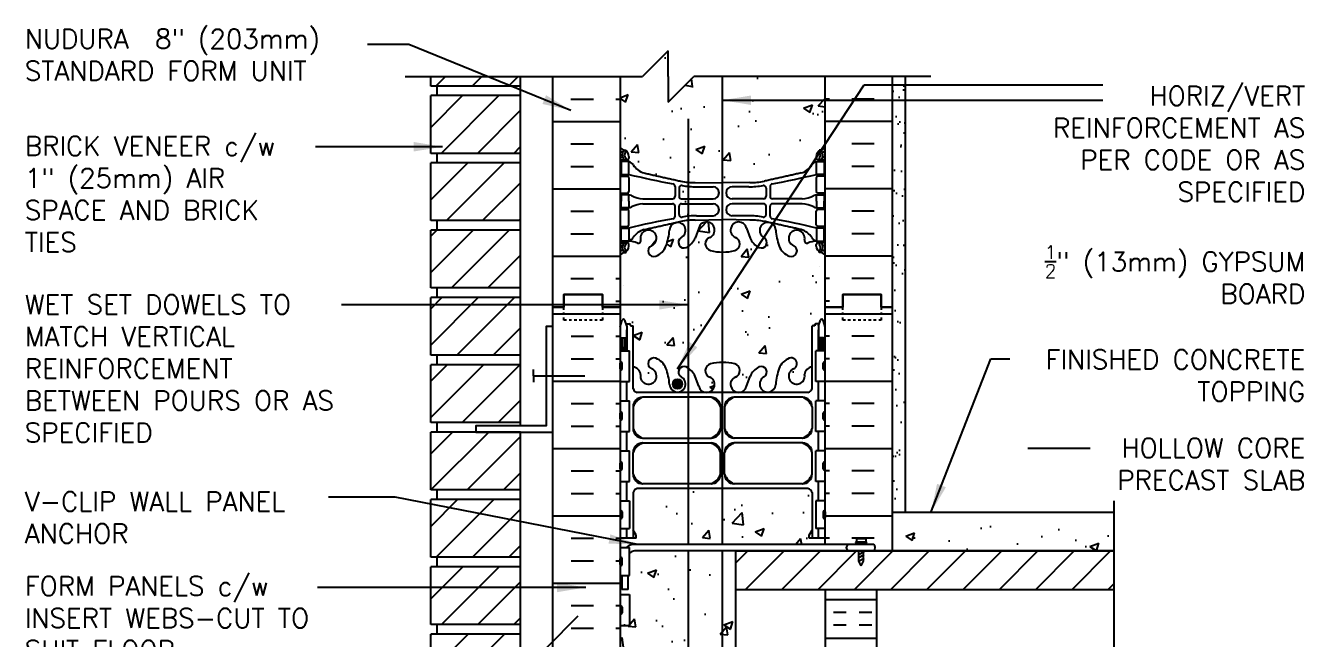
# Model space of a CAD drawing. Header units: inches. Extents: x 90.4 to 140.6, y 198.2 to 265.
# Drawn here: x 90.71 to 140.57, y 241.11 to 265.04 of the extents above; entities that cross this region are included whole.
import ezdxf

# ---------------------------------------------------------------- set-up
doc = ezdxf.new("R2010")
doc.units = ezdxf.units.IN
doc.header["$LTSCALE"] = 0.5
doc.header["$MEASUREMENT"] = 0
doc.linetypes.add('DASHED2', pattern=[0.375, 0.25, -0.125])
for name, color, linetype in [('HATCH', 12, 'Continuous'), ('line25', 2, 'Continuous'), ('LINE3', 3, 'Continuous'), ('LINE50', 5, 'Continuous'), ('LINE9', 9, 'Continuous'), ('TEXT', 4, 'Continuous'), ('Web_Edge', 9, 'Continuous')]:
    doc.layers.add(name, color=color, linetype=linetype)
doc.styles.add('DIM', font='romans.shx', dxfattribs={"width": 0.7})
doc.styles.add('ROMANS', font='romans.shx', dxfattribs={"height": 0.75})
doc.dimstyles.new('ext_12', dxfattribs={"dimscale": 12, "dimtxt": 0.09375, "dimasz": 0.09375, "dimexe": 0.09375, "dimexo": 0.0625, "dimgap": 0.0625, "dimtad": 1, "dimdec": 1, "dimzin": 3, "dimdsep": 46, "dimlunit": 4, "dimtxsty": 'DIM', "dimcen": 0.09, "dimdle": 0.09375, "dimclrt": 4, "dimadec": 0, "dimazin": 0, "dimtfac": 1, "dimtdec": 1, "dimtmove": 2, "dimatfit": 3, "dimfxl": 1, "dimfrac": 2, "dimtolj": 1, "dimtzin": 0, "dimarcsym": 0})
pattern_1 = [(50, (17.709, 89.6596), (3.5863, -0.31376), [0.375, -4.125]), (355, (17.709, 89.6596), (-0.69376, 3.76096), [0.3, -3.3]), (100.4514, (18.008, 89.6334), (2.89255, 3.4472), [0.3187, -3.50571]), (46.1842, (17.709, 90.6596), (5.33621, -0.8276), [0.5625, -6.1875]), (96.6356, (18.1537, 90.5906), (4.67331, 4.87059), [0.47805, -5.25856]), (351.1842, (17.709, 90.6596), (4.67331, 4.8706), [0.45, -4.95]), (21, (18.209, 90.4096), (2.984535, -2.013094), [0.375, -4.125]), (326, (18.209, 90.4096), (1.21658, 3.62575), [0.3, -3.3]), (71.4514, (18.4577, 90.2418), (4.201113, 1.61265), [0.3187, -3.50571]), (37.5, (17.709, 89.6596), (0.060799, 1.664469), [0, -3.26, 0, -3.35, 0, -3.3125]), (7.5, (17.709, 89.6596), (1.315348, 1.972059), [0, -1.91, 0, -3.185, 0, -1.2625]), (327.5, (16.594, 89.6596), (2.669112, -0.112774), [0, -1.25, 0, -3.9, 0, -5.175]), (317.5, (16.094, 89.6596), (2.91593, 0.500525), [0, -1.625, 0, -2.59, 0, -3.675])]
pattern_2 = [(50, (0, 0), (3.5863, -0.31376), [0.375, -4.125]), (355, (0, 0), (-0.693757, 3.76096), [0.3, -3.3]), (100.4514, (0.299, -0.026), (2.892547, 3.447198), [0.3187, -3.50571]), (46.1842, (0, 1), (5.336205, -0.827595), [0.5625, -6.1875]), (96.6356, (0.4447, 0.931), (4.67331, 4.87059), [0.47805, -5.25856]), (351.1842, (0, 1), (4.67331, 4.87059), [0.45, -4.95]), (21, (0.5, 0.75), (2.984535, -2.013094), [0.375, -4.125]), (326, (0.5, 0.75), (1.216577, 3.62575), [0.3, -3.3]), (71.4514, (0.7487, 0.5822), (4.201113, 1.612652), [0.3187, -3.50571]), (37.5, (0, 0), (0.060799, 1.664469), [0, -3.26, 0, -3.35, 0, -3.3125]), (7.5, (0, 0), (1.315348, 1.972059), [0, -1.91, 0, -3.185, 0, -1.2625]), (327.5, (-1.115, 0), (2.669112, -0.1127744), [0, -1.25, 0, -3.9, 0, -5.175]), (317.5, (-1.615, 0), (2.91593, 0.500525), [0, -1.625, 0, -2.59, 0, -3.675])]

msp = doc.modelspace()

# ---------------------------------------------------------------- hatches: boundary and pattern name
at = {"layer": 'HATCH'}
h = msp.add_hatch(dxfattribs=at)
h.set_pattern_fill('AR-CONC', color=256, scale=0.5)
h.set_pattern_definition([(50, (0, 0), (3.5863, -0.31376), [0.375, -4.125]), (355, (0, 0), (-0.693757, 3.76096), [0.3, -3.3]), (100.4514, (0.299, -0.026), (2.892544, 3.4472), [0.3187, -3.50571]), (46.1842, (0, 1), (5.33621, -0.827596), [0.5625, -6.1875]), (96.6356, (0.4447, 0.931), (4.67331, 4.87059), [0.47805, -5.25857]), (351.1842, (0, 1), (4.67331, 4.87059), [0.45, -4.95]), (21, (0.5, 0.75), (2.984535, -2.013094), [0.375, -4.125]), (326, (0.5, 0.75), (1.216577, 3.62575), [0.3, -3.3]), (71.4514, (0.7487, 0.5822), (4.20111, 1.612656), [0.3187, -3.50571]), (37.5, (0, 0), (0.060799, 1.664469), [0, -3.26, 0, -3.35, 0, -3.3125]), (7.5, (0, 0), (1.315348, 1.972059), [0, -1.91, 0, -3.185, 0, -1.2625]), (327.5, (-1.115, 0), (2.669112, -0.1127744), [0, -1.25, 0, -3.9, 0, -5.175]), (317.5, (-1.615, 0), (2.91593, 0.500525), [0, -1.625, 0, -2.59, 0, -3.675])])
edge = h.paths.add_edge_path()
edge.add_line((121.887, 263.061), (116.762, 263.061))
edge.add_line((116.762, 263.061), (115.762, 262.061))
edge.add_line((115.762, 262.061), (115.762, 263.061))
edge.add_line((115.762, 263.061), (115.762, 264.061))
edge.add_line((115.762, 264.061), (114.762, 263.061))
edge.add_line((114.762, 263.061), (113.887, 263.061))
edge.add_line((113.887, 263.061), (113.887, 260.287))
edge.add_arc((114.233, 260.648), 0.5, 226.2109, 246.4218)
edge.add_line((114.033, 260.19), (114.123, 260.19))
edge.add_line((114.123, 260.19), (114.123, 260.148))
edge.add_arc((113.983, 259.941), 0.25, 0, 55.9442, ccw=False)
edge.add_line((114.233, 259.941), (114.233, 259.874))
edge.add_arc((114.171, 259.874), 0.0625, -90, 0, ccw=False)
edge.add_line((114.171, 259.811), (114.123, 259.811))
edge.add_line((114.123, 259.811), (114.123, 259.741))
edge.add_line((114.123, 259.741), (114.228, 259.741))
edge.add_arc((114.106, 259.399), 0.364, 32.0424, 70.3387, ccw=False)
edge.add_arc((115.029, 260.01), 0.743, 214.228, 253.8107)
edge.add_spline(control_points=[(114.822, 259.296), (116.259, 258.975)], knot_values=[0, 0, 1, 1], degree=1, periodic=0)
edge.add_arc((116.815, 261.907), 2.984, 259.2546, 270.0995)
edge.add_line((116.821, 258.923), (117.887, 258.907))
edge.add_line((117.887, 258.907), (118.954, 258.923))
edge.add_arc((118.959, 261.907), 2.984, 269.9005, 280.7454)
edge.add_spline(control_points=[(119.515, 258.975), (120.953, 259.296)], knot_values=[0, 0, 1, 1], degree=1, periodic=0)
edge.add_arc((120.745, 260.01), 0.743, 286.1893, 325.772)
edge.add_arc((121.669, 259.399), 0.364, 109.6613, 147.9576, ccw=False)
edge.add_line((121.546, 259.741), (121.651, 259.741))
edge.add_line((121.651, 259.741), (121.651, 259.811))
edge.add_line((121.651, 259.811), (121.604, 259.811))
edge.add_arc((121.604, 259.874), 0.0625, 180, 270, ccw=False)
edge.add_line((121.541, 259.874), (121.541, 259.941))
edge.add_arc((121.791, 259.941), 0.25, 124.0558, 180, ccw=False)
edge.add_line((121.651, 260.148), (121.651, 260.19))
edge.add_line((121.651, 260.19), (121.741, 260.19))
edge.add_arc((121.541, 260.648), 0.5, 293.5782, 313.7891)
edge.add_line((121.887, 260.287), (121.887, 263.061))
h.paths.add_polyline_path([(121.887, 256.095, 0.088416), (121.741, 256.192), (121.651, 256.192), (121.651, 256.234, -0.249069), (121.541, 256.441), (121.541, 256.509, -0.414214), (121.604, 256.571), (121.651, 256.571), (121.651, 256.641), (121.546, 256.641, 0.085348), (121.217, 256.566, -0.669601), (121.084, 256.686, 2.087231), (120.65, 256.461, -1), (120.487, 256.053, -0.227838), (120.082, 256.477, -0.06598), (119.958, 257.086, 1.629604), (119.487, 256.785, -1.059167), (119.28, 256.403, -0.16372), (118.959, 256.757), (118.816, 257.143, 1.612474), (118.384, 256.784, -0.734872), (118.361, 256.273, -0.068475), (117.887, 256.211, -0.068475), (117.413, 256.273, -0.734872), (117.39, 256.784, 1.612474), (116.958, 257.143), (116.816, 256.757, -0.16372), (116.494, 256.403, -1.059167), (116.288, 256.785, 1.629604), (115.817, 257.086, -0.06598), (115.692, 256.477, -0.227838), (115.287, 256.053, -1), (115.124, 256.461, 2.087231), (114.69, 256.686, -0.669601), (114.558, 256.566, 0.085348), (114.228, 256.641), (114.123, 256.641), (114.123, 256.571), (114.171, 256.571, -0.414214), (114.233, 256.509), (114.233, 256.441, -0.249069), (114.123, 256.234), (114.123, 256.192), (114.033, 256.192, 0.088416), (113.887, 256.095), (113.887, 254.061), (113.887, 253.301), (113.966, 253.543, -0.725737), (114.072, 253.562), (114.121, 253.412), (114.247, 253.412, -0.414214), (114.297, 253.362), (114.297, 253.332), (114.397, 253.332), (114.397, 251.73, -0.380397), (114.69, 251.435, 2.087231), (115.124, 251.66, -1), (115.287, 252.069, -0.227838), (115.692, 251.645, -0.06598), (115.817, 251.036, 1.629604), (116.288, 251.337, -1.059167), (116.494, 251.719, -0.16372), (116.816, 251.365), (116.958, 250.978, 1.612474), (117.39, 251.338, -0.734872), (117.413, 251.849, -0.068475), (117.887, 251.911, -0.068475), (118.361, 251.849, -0.734872), (118.384, 251.338, 1.612474), (118.816, 250.978), (118.959, 251.365, -0.16372), (119.28, 251.719, -1.059167), (119.487, 251.337, 1.629604), (119.958, 251.036, -0.06598), (120.082, 251.645, -0.227838), (120.487, 252.069, -1), (120.65, 251.66, 2.087231), (121.084, 251.435, -0.380392), (121.377, 251.73), (121.377, 253.332), (121.477, 253.332), (121.477, 253.362, -0.414214), (121.527, 253.412), (121.653, 253.412), (121.696, 253.543, -0.725737), (121.802, 253.562), (121.887, 253.301), (121.887, 254.061)])
h.paths.add_polyline_path([(121.377, 246.842, 0.268138), (121.216, 246.99), (114.558, 246.99, 0.268156), (114.397, 246.842), (114.397, 245.373), (114.517, 245.173), (114.517, 245.061), (114.517, 244.948), (114.435, 244.811), (121.34, 244.811), (121.257, 244.948), (121.257, 245.061), (121.257, 245.173), (121.377, 245.373)])
h.paths.add_polyline_path([(118.387, 244.561), (114.454, 244.561, 0.243307), (114.252, 244.453), (114.252, 243.606), (114.211, 243.606), (114.211, 243.061), (113.961, 243.061), (113.961, 243.606), (113.887, 243.606), (113.887, 236.312, -0.522611), (114.123, 236.313, -0.520567), (114.3, 236.313, -0.520567), (114.641, 236.313, -0.520567), (114.898, 236.313, -0.520567), (115.13, 236.313, -0.520567), (115.294, 236.313, -0.520567), (115.628, 236.302, -0.520567), (115.825, 236.302, -0.520567), (116.06, 236.302, -0.520567), (116.311, 236.302, -0.434064), (116.387, 236.32, -0.434064), (116.463, 236.302, -0.520567), (116.714, 236.302, -0.520567), (116.949, 236.302, -0.520567), (117.146, 236.302, -0.520567), (117.48, 236.313, -0.520567), (117.644, 236.313, -0.520567), (117.876, 236.313, -0.520567), (118.133, 236.313, -0.357181), (118.387, 236.385), (118.387, 236.561)])
h.paths.add_polyline_path([(121.696, 235.543, -0.725737), (121.802, 235.562), (121.887, 235.301), (121.887, 235.332), (121.887, 236.061), (122.575, 236.061), (122.575, 236.311), (118.387, 236.311), (118.387, 236.385, 0.357181), (118.133, 236.313, 0.520567), (117.876, 236.313, 0.520567), (117.644, 236.313, 0.520567), (117.48, 236.313, 0.520567), (117.146, 236.302, 0.520567), (116.949, 236.302, 0.520567), (116.714, 236.302, 0.520567), (116.463, 236.302, 0.434064), (116.387, 236.32, 0.434064), (116.311, 236.302, 0.520567), (116.06, 236.302, 0.520567), (115.825, 236.302, 0.520567), (115.628, 236.302, 0.520567), (115.294, 236.313, 0.520567), (115.13, 236.313, 0.520567), (114.898, 236.313, 0.520567), (114.641, 236.313, 0.520567), (114.3, 236.313, 0.520567), (114.123, 236.313, 0.522611), (113.887, 236.312), (113.887, 236.061), (113.887, 235.301), (113.966, 235.543, -0.725737), (114.072, 235.562), (114.121, 235.412), (114.247, 235.412, -0.414214), (114.297, 235.362), (114.297, 235.332), (114.397, 235.332), (114.397, 233.73, -0.380397), (114.69, 233.435, 2.087231), (115.124, 233.66, -1), (115.287, 234.069, -0.227838), (115.692, 233.645, -0.06598), (115.817, 233.036, 1.629604), (116.288, 233.337, -1.059167), (116.494, 233.719, -0.16372), (116.816, 233.365), (116.958, 232.978, 1.612474), (117.39, 233.338, -0.734872), (117.413, 233.849, -0.068475), (117.887, 233.911, -0.068475), (118.361, 233.849, -0.734872), (118.384, 233.338, 1.612474), (118.816, 232.978), (118.959, 233.365, -0.16372), (119.28, 233.719, -1.059167), (119.487, 233.337, 1.629604), (119.958, 233.036, -0.06598), (120.082, 233.645, -0.227838), (120.487, 234.069, -1), (120.65, 233.66, 2.087231), (121.084, 233.435, -0.380392), (121.377, 233.73), (121.377, 235.332), (121.477, 235.332), (121.477, 235.362, -0.414214), (121.527, 235.412), (121.653, 235.412)])
h.paths.add_polyline_path([(121.377, 228.842, 0.268138), (121.216, 228.99), (114.558, 228.99, 0.268156), (114.397, 228.842), (114.397, 227.373), (114.517, 227.173), (114.517, 227.061), (114.517, 226.948), (114.397, 226.748), (114.397, 225.28, 0.268156), (114.558, 225.131), (121.216, 225.131, 0.268138), (121.377, 225.28), (121.377, 226.748), (121.257, 226.948), (121.257, 227.061), (121.257, 227.173), (121.377, 227.373)])
h.paths.add_polyline_path([(121.377, 220.391, -0.380392), (121.084, 220.686, 2.087231), (120.65, 220.461, -1), (120.487, 220.053, -0.227838), (120.082, 220.477, -0.06598), (119.958, 221.086, 1.629604), (119.487, 220.785, -1.059167), (119.28, 220.403, -0.16372), (118.959, 220.757), (118.816, 221.143, 1.612474), (118.384, 220.784, -0.734872), (118.361, 220.273, -0.068475), (117.887, 220.211, -0.068475), (117.413, 220.273, -0.734872), (117.39, 220.784, 1.612474), (116.958, 221.143), (116.816, 220.757, -0.16372), (116.494, 220.403, -1.059167), (116.288, 220.785, 1.629604), (115.817, 221.086, -0.06598), (115.692, 220.477, -0.227838), (115.287, 220.053, -1), (115.124, 220.461, 2.087231), (114.69, 220.686, -0.380397), (114.397, 220.391), (114.397, 218.789), (114.297, 218.789), (114.297, 218.759, -0.414214), (114.247, 218.709), (114.121, 218.709), (114.078, 218.578, -0.725737), (113.972, 218.559), (113.887, 218.82), (113.887, 218.061), (117.085, 218.061), (118.085, 217.061), (118.085, 219.061), (119.085, 218.061), (121.887, 218.061), (121.887, 218.82), (121.808, 218.578, -0.725737), (121.702, 218.559), (121.653, 218.709), (121.527, 218.709, -0.414214), (121.477, 218.759), (121.477, 218.789), (121.377, 218.789)])
h = msp.add_hatch(dxfattribs=at)
h.set_pattern_fill('ANSI31', color=256, scale=8, style=0)
h.set_pattern_definition([(45, (15.709, 89.6596), (-0.707107, 0.707107), [])])
h.paths.add_polyline_path([(110.012, 238.686), (106.512, 238.686), (106.512, 236.436), (110.012, 236.436)])
h.paths.add_polyline_path([(110.012, 241.311), (106.512, 241.311), (106.512, 239.061), (110.012, 239.061)])
h.paths.add_polyline_path([(110.012, 243.936), (106.512, 243.936), (106.512, 241.686), (110.012, 241.686)])
h.paths.add_polyline_path([(110.012, 246.561), (106.512, 246.561), (106.512, 244.311), (110.012, 244.311)])
h.paths.add_polyline_path([(110.012, 249.186), (106.512, 249.186), (106.512, 246.936), (110.012, 246.936)])
h.paths.add_polyline_path([(110.012, 251.811), (106.512, 251.811), (106.512, 249.561), (110.012, 249.561)])
h.paths.add_polyline_path([(110.012, 254.436), (106.512, 254.436), (106.512, 252.186), (110.012, 252.186)])
h.paths.add_polyline_path([(110.012, 257.061), (106.512, 257.061), (106.512, 254.811), (110.012, 254.811)])
h.paths.add_polyline_path([(110.012, 259.686), (106.512, 259.686), (106.512, 257.436), (110.012, 257.436)])
h.paths.add_polyline_path([(110.012, 262.311), (106.512, 262.311), (106.512, 260.061), (110.012, 260.061)])
h.paths.add_polyline_path([(110.012, 263.061), (106.512, 263.061), (106.512, 262.686), (110.012, 262.686)])
h = msp.add_hatch(dxfattribs=at)
h.set_pattern_fill('AR-SAND', color=256, scale=0.5, style=0)
h.set_pattern_definition([(37.5, (114.44966, 236.5607), (-0.031497, 0.963412), [0, -0.76, 0, -0.85, 0, -0.8125]), (7.5, (114.4497, 236.5607), (0.88489, 1.411073), [0, -0.41, 0, -0.685, 0, -0.2625]), (327.5, (113.8347, 236.5607), (1.55707, 0.00283), [0, -0.25, 0, -0.9, 0, -1.175]), (317.5, (113.8347, 236.5607), (1.503063, 0.43884), [0, -0.125, 0, -0.59, 0, -0.675])])
h.paths.add_polyline_path([(124.512, 246.561), (125.012, 246.561), (125.012, 263.061), (124.512, 263.061)])
h = msp.add_hatch(dxfattribs=at)
h.set_pattern_fill('AR-CONC', color=256, scale=0.5, style=0)
h.set_pattern_definition(pattern_2)
edge = h.paths.add_edge_path()
edge.add_arc((116.815, 261.907), 2.984, 259.2546, 264.684, ccw=False)
edge.add_spline(control_points=[(116.259, 258.975), (114.822, 259.296)], knot_values=[0, 0, 1, 1], degree=1, periodic=0)
edge.add_arc((115.029, 260.01), 0.743, 212.7919, 253.8107, ccw=False)
edge.add_arc((114.106, 259.399), 0.364, 34.9775, 70.3387)
edge.add_line((114.228, 259.741), (114.228, 259.241))
edge.add_line((114.228, 259.241), (114.123, 259.241))
edge.add_line((114.123, 259.241), (114.123, 259.171))
edge.add_line((114.123, 259.171), (114.171, 259.171))
edge.add_arc((114.171, 259.109), 0.0625, 0, 90, ccw=False)
edge.add_line((114.233, 259.109), (114.233, 258.574))
edge.add_arc((114.171, 258.574), 0.0625, -90, 0, ccw=False)
edge.add_line((114.171, 258.511), (114.123, 258.511))
edge.add_line((114.123, 258.511), (114.123, 258.441))
edge.add_line((114.123, 258.441), (114.228, 258.441))
edge.add_line((114.228, 258.441), (114.228, 258.191))
edge.add_line((114.228, 258.191), (114.228, 257.941))
edge.add_arc((114.224, 258.16), 0.219, 271.08, 299.5063)
edge.add_arc((114.866, 256.94), 1.16, 94.1968, 117.4156, ccw=False)
edge.add_line((114.781, 258.097), (115.935, 258.096))
edge.add_arc((115.935, 257.996), 0.1, 0, 89.9612, ccw=False)
edge.add_line((116.035, 257.996), (116.035, 257.611))
edge.add_arc((115.935, 257.611), 0.1, -79.6343, 0, ccw=False)
edge.add_arc((121.037, 229.721), 28.253, 100.3657, 103.9448)
edge.add_line((114.228, 257.141), (114.228, 256.641))
edge.add_arc((114.106, 256.984), 0.364, 289.6613, 325.0225)
edge.add_arc((115.029, 256.373), 0.743, 106.1893, 147.2081, ccw=False)
edge.add_spline(control_points=[(114.822, 257.087), (116.259, 257.407)], knot_values=[0, 0, 1, 1], degree=1, periodic=0)
edge.add_arc((116.815, 254.476), 2.984, 95.316, 100.7454, ccw=False)
edge.add_line((116.539, 257.447), (116.539, 258.936))
h.paths.add_polyline_path([(117.515, 258.755), (116.868, 258.755, -0.027622), (116.539, 258.773), (116.539, 258.287), (117.515, 258.287, 1)])
h.paths.add_polyline_path([(117.515, 258.096), (116.539, 258.096), (116.539, 257.61, -0.027622), (116.868, 257.627), (117.515, 257.627, 1)])
h = msp.add_hatch(dxfattribs=at)
h.set_pattern_fill('INSUL', color=256, scale=7, style=0)
h.set_pattern_definition([(0, (-2812.2744, -160.9488), (0, 2.625), []), (0, (-2812.2744, -160.0738), (0, 2.625), [0.875, -0.875]), (0, (-2812.2744, -159.1988), (0, 2.625), [0.875, -0.875])])
h.paths.add_polyline_path([(111.262, 236.061), (111.7, 236.061), (111.7, 236.561), (113.2, 236.561), (113.2, 236.061), (113.887, 236.061), (113.887, 254.061), (113.2, 254.061), (113.2, 254.561), (111.7, 254.561), (111.7, 254.061), (111.262, 254.061)])
h = msp.add_hatch(dxfattribs=at)
h.set_pattern_fill('INSUL', color=256, scale=7, style=0)
h.set_pattern_definition([(180, (3048.0487, -160.9488), (-3e-13, 2.625), []), (180, (3048.0487, -160.0738), (-3e-13, 2.625), [0.875, -0.875]), (180, (3048.0487, -159.1988), (-3e-13, 2.625), [0.875, -0.875])])
h.paths.add_polyline_path([(121.887, 244.811), (122.836, 244.811), (123.196, 244.839), (123.13, 244.868), (123.103, 244.924), (123.103, 245.038), (123.29, 245.038), (123.478, 245.038), (123.478, 244.913), (123.478, 244.851), (123.787, 244.811), (123.836, 244.686), (123.788, 244.561), (124.512, 244.561), (124.512, 254.061), (124.075, 254.061), (124.075, 254.561), (122.575, 254.561), (122.575, 254.061), (121.887, 254.061)])
h = msp.add_hatch(dxfattribs=at)
h.set_pattern_fill('AR-CONC', color=256, scale=0.5, style=0)
h.set_pattern_definition(pattern_2)
h.paths.add_polyline_path([(116.087, 249.169), (116.087, 249.58, 0.291097), (115.799, 250.032), (114.921, 250.443, 0.549071), (114.387, 250.104), (114.387, 248.919, 0.414214), (114.637, 248.669), (115.587, 248.669, 0.414214)])
h = msp.add_hatch(dxfattribs=at)
h.set_pattern_fill('AR-CONC', color=256, scale=0.5, style=0)
h.set_pattern_definition(pattern_1)
h.paths.add_polyline_path([(129.786, 245.421), (129.786, 245.561), (124.512, 245.561), (124.512, 244.561), (129.786, 244.561)])
h = msp.add_hatch(dxfattribs=at)
h.set_pattern_fill('AR-CONC', color=256, scale=0.5, style=0)
h.set_pattern_definition(pattern_1)
h.paths.add_polyline_path([(133.142, 245.561), (129.786, 245.561), (129.786, 245.421), (129.786, 244.561), (133.142, 244.561)])
h = msp.add_hatch(dxfattribs=at)
h.set_pattern_fill('ANSI31', color=256, scale=8, style=0)
h.set_pattern_definition([(45, (17.709, 89.6596), (-0.707107, 0.707107), [])])
h.paths.add_polyline_path([(133.142, 243.061), (133.142, 244.561), (118.387, 244.561), (118.387, 243.061)])
h = msp.add_hatch(dxfattribs=at)
h.set_pattern_fill('INSUL', color=256, scale=4, angle=180, style=0)
h.set_pattern_definition([(180, (17.709, 89.6596), (-2e-16, -1.5), []), (180, (17.709, 89.1596), (-2e-16, -1.5), [0.5, -0.5]), (180, (17.709, 88.6596), (-2e-16, -1.5), [0.5, -0.5])])
h.paths.add_polyline_path([(123.887, 243.061), (121.887, 243.061), (121.887, 240.562), (123.887, 240.562)])
at = {"layer": 'LINE3'}
msp.add_hatch(color=256, dxfattribs=at).paths.add_polyline_path([(115.941, 251.067, 1), (116.316, 251.067, 1)])

# ---------------------------------------------------------------- linework, layer by layer
at = {"layer": 'HATCH'}
for p, q in [((111.976, 263.051), (112.851, 263.051)), ((113.726, 263.051), (113.887, 263.051)), ((122.049, 263.051), (121.887, 263.051)), ((123.799, 263.051), (122.924, 263.051)), ((111.976, 262.176), (112.851, 262.176)), ((113.726, 262.176), (113.887, 262.176)), ((122.049, 262.176), (121.887, 262.176)), ((123.799, 262.176), (122.924, 262.176)), ((111.262, 261.301), (113.887, 261.301)), ((124.512, 261.301), (121.887, 261.301)), ((111.976, 260.426), (112.851, 260.426)), ((123.799, 260.426), (122.924, 260.426)), ((111.976, 259.551), (112.851, 259.551)), ((123.799, 259.551), (122.924, 259.551)), ((111.262, 258.676), (113.887, 258.676)), ((124.512, 258.676), (121.887, 258.676)), ((111.976, 257.801), (112.851, 257.801)), ((123.799, 257.801), (122.924, 257.801)), ((111.976, 256.926), (112.851, 256.926)), ((123.799, 256.926), (122.924, 256.926)), ((111.262, 256.051), (113.887, 256.051)), ((124.512, 256.051), (121.887, 256.051)), ((121.647, 255.647), (121.647, 255.647)), ((111.976, 255.176), (112.851, 255.176)), ((113.726, 255.176), (113.887, 255.176)), ((114.022, 254.898), (114.022, 254.898)), ((122.049, 255.176), (121.887, 255.176)), ((123.799, 255.176), (122.924, 255.176)), ((113.726, 254.301), (113.887, 254.301)), ((122.049, 254.301), (121.887, 254.301))]:
    msp.add_line(p, q, dxfattribs=at)
at = {"layer": 'line25'}
for p, q in [((106.512, 262.686), (106.512, 263.061)), ((110.012, 249.436), (110.012, 263.061)), ((113.887, 263.061), (113.887, 254.061)), ((121.887, 254.061), (121.887, 263.061)), ((110.012, 262.686), (106.512, 262.686)), ((110.012, 262.311), (106.512, 262.311)), ((106.512, 260.061), (106.512, 262.311)), ((106.762, 262.311), (106.762, 262.686)), ((106.762, 262.311), (106.762, 262.686)), ((110.012, 260.061), (106.512, 260.061)), ((106.762, 259.686), (106.762, 260.061)), ((106.762, 259.686), (106.762, 259.811)), ((106.512, 257.436), (106.512, 259.686)), ((110.012, 259.686), (106.512, 259.686)), ((110.012, 257.436), (106.512, 257.436)), ((106.762, 257.061), (106.762, 257.436)), ((106.762, 257.061), (106.762, 257.436)), ((106.512, 254.811), (106.512, 257.061)), ((110.012, 257.061), (106.512, 257.061)), ((110.012, 254.811), (106.512, 254.811)), ((106.762, 254.436), (106.762, 254.811)), ((106.512, 252.186), (106.512, 254.436)), ((110.012, 254.436), (106.512, 254.436)), ((106.762, 254.436), (106.762, 254.561)), ((113.887, 254.061), (113.887, 236.061)), ((121.887, 244.811), (121.887, 254.061)), ((113.887, 252.366), (114.252, 252.366)), ((114.252, 251.166), (114.252, 252.366)), ((121.887, 252.366), (121.522, 252.366)), ((121.522, 251.166), (121.522, 252.366)), ((110.012, 252.186), (106.512, 252.186)), ((106.512, 249.561), (106.512, 251.811)), ((110.012, 251.811), (106.512, 251.811)), ((106.762, 251.811), (106.762, 252.186)), ((113.887, 251.166), (114.252, 251.166)), ((121.887, 251.166), (121.522, 251.166)), ((113.887, 250.416), (114.252, 250.416)), ((114.252, 249.216), (114.252, 250.416)), ((121.887, 250.416), (121.522, 250.416)), ((121.522, 249.216), (121.522, 250.416)), ((110.012, 249.561), (106.512, 249.561)), ((106.762, 249.186), (106.762, 249.561)), ((106.512, 246.936), (106.512, 249.186)), ((110.012, 249.186), (106.512, 249.186)), ((110.012, 236.061), (110.012, 249.186)), ((113.887, 249.216), (114.252, 249.216)), ((121.887, 249.216), (121.522, 249.216)), ((113.887, 248.466), (114.252, 248.466)), ((114.252, 247.266), (114.252, 248.466)), ((121.887, 248.466), (121.522, 248.466)), ((121.522, 247.266), (121.522, 248.466)), ((110.012, 246.936), (106.512, 246.936)), ((106.762, 246.561), (106.762, 246.936)), ((113.887, 247.266), (114.252, 247.266)), ((121.887, 247.266), (121.522, 247.266)), ((106.512, 244.311), (106.512, 246.561)), ((110.012, 246.561), (106.512, 246.561)), ((113.887, 246.516), (114.252, 246.516)), ((114.252, 246.516), (114.252, 245.436)), ((121.887, 246.516), (121.522, 246.516)), ((121.522, 246.516), (121.522, 245.436)), ((113.887, 245.436), (114.252, 245.436)), ((121.887, 245.436), (121.522, 245.436)), ((113.887, 244.686), (114.252, 244.686)), ((114.252, 243.606), (114.252, 244.686)), ((133.142, 244.561), (118.387, 244.561)), ((118.387, 244.561), (118.387, 236.561)), ((118.387, 244.561), (133.142, 244.561)), ((119.387, 244.561), (119.887, 244.561)), ((110.012, 244.311), (106.512, 244.311)), ((106.512, 241.686), (106.512, 243.936)), ((110.012, 243.936), (106.512, 243.936)), ((106.762, 243.936), (106.762, 244.311)), ((113.887, 243.606), (114.252, 243.606)), ((113.887, 242.856), (114.252, 242.856)), ((114.252, 242.856), (114.252, 241.656)), ((110.012, 241.686), (106.512, 241.686)), ((106.762, 241.311), (106.762, 241.686)), ((113.887, 241.656), (114.252, 241.656)), ((106.512, 239.061), (106.512, 241.311)), ((110.012, 241.311), (106.512, 241.311))]:
    msp.add_line(p, q, dxfattribs=at)
at = {"layer": 'LINE3'}
for p, q in [((117.876, 263.061), (117.876, 244.811)), ((116.539, 261.405), (116.539, 244.811)), ((116.539, 244.561), (116.539, 218.059)), ((117.876, 244.561), (117.876, 236.313))]:
    msp.add_line(p, q, dxfattribs=at)
msp.add_circle((116.129, 251.067), 0.188, dxfattribs=at)
at = {"layer": 'LINE50'}
for p, q in [((111.262, 254.061), (111.262, 263.061)), ((124.512, 254.061), (124.512, 263.061)), ((111.262, 236.061), (111.262, 254.061)), ((124.512, 244.561), (124.512, 254.061)), ((123.317, 245.061), (123.317, 245.061))]:
    msp.add_line(p, q, dxfattribs=at)
for points in [[(113.887, 254.061), (113.2, 254.061), (113.2, 254.561), (111.7, 254.561), (111.7, 254.061), (111.262, 254.061)], [(111.262, 254.061), (111.7, 254.061), (111.7, 254.561), (113.2, 254.561), (113.2, 254.061), (113.887, 254.061)], [(121.887, 254.061), (122.575, 254.061), (122.575, 254.561), (124.075, 254.561), (124.075, 254.061), (124.512, 254.061)], [(124.512, 254.061), (124.075, 254.061), (124.075, 254.561), (122.575, 254.561), (122.575, 254.061), (121.887, 254.061)]]:
    msp.add_lwpolyline(points, dxfattribs=at)
at = {"layer": 'LINE9'}
for p, q in [((115.762, 264.061), (114.762, 263.061)), ((115.762, 263.061), (115.762, 264.061)), ((105.514, 263.061), (114.762, 263.061)), ((115.762, 262.061), (116.762, 263.061)), ((115.762, 263.061), (115.762, 262.061)), ((126.011, 263.061), (116.762, 263.061)), ((125.012, 246.061), (125.012, 263.061)), ((113.887, 251.656), (113.887, 251.876)), ((113.887, 251.821), (113.887, 251.821)), ((113.927, 251.916), (113.927, 251.916)), ((113.967, 251.656), (113.967, 251.876)), ((121.807, 251.656), (121.807, 251.876)), ((121.847, 251.916), (121.847, 251.916)), ((121.887, 251.656), (121.887, 251.876)), ((121.887, 251.821), (121.887, 251.821)), ((110.512, 251.387), (110.512, 251.637)), ((110.512, 251.387), (110.512, 251.137)), ((110.512, 251.387), (112.512, 251.387)), ((113.887, 251.711), (113.887, 251.711)), ((113.927, 251.616), (113.927, 251.616)), ((121.847, 251.616), (121.847, 251.616)), ((121.887, 251.711), (121.887, 251.711)), ((113.887, 249.706), (113.887, 249.926)), ((113.887, 249.871), (113.887, 249.871)), ((113.927, 249.966), (113.927, 249.966)), ((113.967, 249.706), (113.967, 249.926)), ((121.807, 249.706), (121.807, 249.926)), ((121.847, 249.966), (121.847, 249.966)), ((121.887, 249.706), (121.887, 249.926)), ((121.887, 249.871), (121.887, 249.871)), ((113.887, 249.761), (113.887, 249.761)), ((113.927, 249.666), (113.927, 249.666)), ((121.847, 249.666), (121.847, 249.666)), ((121.887, 249.761), (121.887, 249.761)), ((113.887, 247.756), (113.887, 247.976)), ((113.887, 247.921), (113.887, 247.921)), ((113.927, 248.016), (113.927, 248.016)), ((113.967, 247.756), (113.967, 247.976)), ((121.807, 247.756), (121.807, 247.976)), ((121.847, 248.016), (121.847, 248.016)), ((121.887, 247.756), (121.887, 247.976)), ((121.887, 247.921), (121.887, 247.921)), ((113.887, 247.811), (113.887, 247.811)), ((113.927, 247.716), (113.927, 247.716)), ((121.847, 247.716), (121.847, 247.716)), ((121.887, 247.811), (121.887, 247.811)), ((113.887, 246.086), (113.887, 245.866)), ((113.887, 246.031), (113.887, 246.031)), ((113.887, 245.921), (113.887, 245.921)), ((113.927, 246.126), (113.927, 246.126)), ((113.927, 245.826), (113.927, 245.826)), ((113.967, 246.086), (113.967, 245.866)), ((121.807, 246.086), (121.807, 245.866)), ((121.847, 246.126), (121.847, 246.126)), ((121.847, 245.826), (121.847, 245.826)), ((121.887, 246.086), (121.887, 245.866)), ((121.887, 246.031), (121.887, 246.031)), ((121.887, 245.921), (121.887, 245.921)), ((123.103, 245.038), (123.103, 244.913)), ((123.103, 245.038), (123.478, 245.038)), ((123.103, 244.913), (123.478, 244.913)), ((123.103, 244.851), (123.478, 244.851)), ((123.103, 244.851), (123.478, 244.851)), ((123.196, 244.811), (123.196, 244.851)), ((123.384, 244.811), (123.384, 244.851)), ((123.478, 245.038), (123.478, 244.913)), ((123.787, 244.811), (114.453, 244.811)), ((123.788, 244.561), (114.454, 244.561)), ((123.182, 244.546), (123.208, 244.561)), ((123.182, 244.413), (123.401, 244.539)), ((123.182, 244.288), (123.401, 244.414)), ((123.196, 244.163), (123.196, 244.561)), ((123.384, 244.163), (123.384, 244.561)), ((113.887, 244.036), (113.887, 244.256)), ((113.887, 244.201), (113.887, 244.201)), ((113.887, 244.091), (113.887, 244.091)), ((113.927, 244.296), (113.927, 244.296)), ((113.927, 243.996), (113.927, 243.996)), ((113.967, 244.036), (113.967, 244.256)), ((123.182, 244.155), (123.401, 244.281)), ((123.29, 243.975), (123.196, 244.163)), ((123.29, 243.975), (123.384, 244.163)), ((113.961, 243.606), (113.961, 243.061)), ((114.211, 243.061), (114.211, 243.606)), ((114.211, 243.061), (113.961, 243.061)), ((118.387, 243.061), (133.142, 243.061)), ((121.887, 243.061), (121.887, 238.061)), ((123.887, 243.061), (123.887, 238.061)), ((113.887, 242.366), (113.887, 242.146)), ((113.927, 242.406), (113.927, 242.406)), ((113.967, 242.366), (113.967, 242.146)), ((111.028, 240.788), (112.262, 242.022)), ((113.887, 242.311), (113.887, 242.311)), ((113.887, 242.201), (113.887, 242.201)), ((113.927, 242.106), (113.927, 242.106))]:
    msp.add_line(p, q, dxfattribs=at)
at = {"layer": 'LINE9', "linetype": 'DASHED2', "ltscale": 0.15}
for points in [[(113.2, 254.061), (113.2, 254.061), (113.2, 253.561), (111.7, 253.561), (111.7, 254.061), (111.7, 254.061)], [(124.075, 254.061), (124.075, 254.061), (124.075, 253.561), (122.575, 253.561), (122.575, 254.061), (122.575, 254.061)]]:
    msp.add_lwpolyline(points, dxfattribs=at)
at = {"layer": 'LINE9', "color": 9}
msp.add_lwpolyline([(111.262, 253.311), (111.012, 253.311), (111.012, 249.436), (108.262, 249.436), (108.262, 249.186), (111.262, 249.186)], close=True, dxfattribs=at)
at = {"layer": 'LINE9'}
for points in [[(133.142, 246.506), (133.142, 240.561), (132.142, 239.561), (133.142, 239.561), (134.142, 239.561), (133.142, 238.561), (133.142, 234.207)], [(133.142, 246.061), (124.512, 246.061)]]:
    msp.add_lwpolyline(points, dxfattribs=at)
for centre, radius, start, end in [((113.927, 251.876), 0.04, 90, 180), ((113.927, 251.876), 0.04, 360, 90), ((121.847, 251.876), 0.04, 90, 180), ((121.847, 251.876), 0.04, 0, 90), ((113.927, 251.656), 0.04, 180, 270), ((113.927, 251.656), 0.04, 270, 0), ((121.847, 251.656), 0.04, 180, 270), ((121.847, 251.656), 0.04, 270, 0), ((113.927, 249.926), 0.04, 90, 180), ((113.927, 249.926), 0.04, 360, 90), ((121.847, 249.926), 0.04, 90, 180), ((121.847, 249.926), 0.04, 0, 90), ((113.927, 249.706), 0.04, 180, 270), ((113.927, 249.706), 0.04, 270, 0), ((121.847, 249.706), 0.04, 180, 270), ((121.847, 249.706), 0.04, 270, 0), ((113.927, 247.976), 0.04, 90, 180), ((113.927, 247.976), 0.04, 360, 90), ((121.847, 247.976), 0.04, 90, 180), ((121.847, 247.976), 0.04, 0, 90), ((113.927, 247.756), 0.04, 180, 270), ((113.927, 247.756), 0.04, 270, 0), ((121.847, 247.756), 0.04, 180, 270), ((121.847, 247.756), 0.04, 270, 0), ((113.927, 246.086), 0.04, 90, 180), ((113.927, 245.866), 0.04, 180, 270), ((113.927, 246.086), 0.04, 0, 90), ((113.927, 245.866), 0.04, 270, 0), ((121.847, 246.086), 0.04, 90, 180), ((121.847, 245.866), 0.04, 180, 270), ((121.847, 246.086), 0.04, 360, 90), ((121.847, 245.866), 0.04, 270, 0), ((123.103, 244.882), 0.0312, 90, 270), ((123.478, 244.882), 0.0312, 270, 90), ((114.457, 244.312), 0.499, 89.3543, 131.4529), ((114.457, 244.312), 0.249, 89.3543, 145.3447), ((122.835, 244.686), 0.125, 89.3947, 270.6053), ((123.65, 244.685), 0.186, 318.1805, 42.6425), ((113.927, 244.256), 0.04, 90, 180), ((113.927, 244.036), 0.04, 180, 270), ((113.927, 244.256), 0.04, 360, 90), ((113.927, 244.036), 0.04, 270, 0), ((113.927, 242.366), 0.04, 90, 180), ((113.927, 242.366), 0.04, 0, 90), ((113.927, 242.146), 0.04, 180, 270), ((113.927, 242.146), 0.04, 270, 0)]:
    msp.add_arc(centre, radius, start, end, dxfattribs=at)
at = {"layer": 'TEXT'}
msp.add_line((132.221, 248.549), (129.786, 248.549), dxfattribs=at)
for points in [[(124.882, 255.775, 0, 0.36, 0), (125.962, 255.775, 0, 0, 0), (128.839, 255.775, 0, 0, 0)], [(129.786, 244.341, 0, 0.36, 0), (129.786, 245.421, 0, 0, 0), (129.786, 248.549, 0, 0, 0)]]:
    msp.add_lwpolyline(points, format="xyseb", dxfattribs=at)
at = {"layer": 'Web_Edge'}
for p, q in [((113.887, 259.911), (113.965, 259.911)), ((113.887, 259.811), (114.171, 259.811)), ((114.033, 260.19), (114.123, 260.19)), ((114.033, 259.811), (114.033, 259.741)), ((114.123, 260.19), (114.123, 260.148)), ((114.123, 259.811), (114.123, 259.741)), ((114.233, 259.941), (114.233, 259.874)), ((121.541, 259.941), (121.541, 259.874)), ((121.887, 259.811), (121.604, 259.811)), ((121.741, 260.19), (121.651, 260.19)), ((121.651, 260.19), (121.651, 260.148)), ((121.651, 259.811), (121.651, 259.741)), ((121.741, 259.811), (121.741, 259.741)), ((121.887, 259.911), (121.809, 259.911)), ((113.887, 259.171), (114.171, 259.171)), ((114.033, 259.241), (114.033, 259.171)), ((114.123, 259.241), (114.123, 259.171)), ((114.233, 259.109), (114.233, 258.574)), ((116.821, 258.923), (117.887, 258.907)), ((118.954, 258.923), (117.887, 258.907)), ((121.541, 259.109), (121.541, 258.574)), ((121.887, 259.171), (121.604, 259.171)), ((121.651, 259.241), (121.651, 259.171)), ((121.741, 259.241), (121.741, 259.171)), ((113.887, 258.511), (114.171, 258.511)), ((114.033, 258.511), (114.033, 258.441)), ((114.123, 258.511), (114.123, 258.441)), ((114.781, 258.286), (115.935, 258.287)), ((116.035, 258.771), (116.035, 258.387)), ((116.188, 258.709), (116.188, 258.387)), ((116.288, 258.287), (117.515, 258.287)), ((116.868, 258.755), (117.515, 258.755)), ((118.906, 258.755), (118.26, 258.755)), ((119.487, 258.287), (118.26, 258.287)), ((119.587, 258.709), (119.587, 258.387)), ((119.739, 258.771), (119.739, 258.387)), ((120.993, 258.286), (119.839, 258.287)), ((121.887, 258.511), (121.604, 258.511)), ((121.651, 258.511), (121.651, 258.441)), ((121.741, 258.511), (121.741, 258.441)), ((113.887, 257.871), (114.171, 257.871)), ((114.033, 257.871), (114.033, 257.941)), ((114.123, 257.871), (114.123, 257.941)), ((114.233, 257.274), (114.233, 257.809)), ((114.781, 258.097), (115.935, 258.096)), ((116.035, 257.611), (116.035, 257.996)), ((116.188, 257.673), (116.188, 257.996)), ((116.288, 258.096), (117.515, 258.096)), ((119.487, 258.096), (118.26, 258.096)), ((119.587, 257.673), (119.587, 257.996)), ((119.739, 257.611), (119.739, 257.996)), ((120.993, 258.097), (119.839, 258.096)), ((121.541, 257.274), (121.541, 257.809)), ((121.887, 257.871), (121.604, 257.871)), ((121.651, 257.871), (121.651, 257.941)), ((121.741, 257.871), (121.741, 257.941)), ((116.821, 257.459), (117.887, 257.475)), ((116.868, 257.627), (117.515, 257.627)), ((118.954, 257.459), (117.887, 257.475)), ((118.906, 257.627), (118.26, 257.627)), ((113.887, 257.211), (114.171, 257.211)), ((114.033, 257.141), (114.033, 257.211)), ((114.123, 257.141), (114.123, 257.211)), ((116.958, 257.143), (116.816, 256.757)), ((118.816, 257.143), (118.959, 256.757)), ((121.887, 257.211), (121.604, 257.211)), ((121.651, 257.141), (121.651, 257.211)), ((121.741, 257.141), (121.741, 257.211)), ((113.887, 256.571), (114.171, 256.571)), ((113.887, 256.471), (113.965, 256.471)), ((114.033, 256.571), (114.033, 256.641)), ((114.123, 256.571), (114.123, 256.641)), ((114.233, 256.441), (114.233, 256.509)), ((121.541, 256.441), (121.541, 256.509)), ((121.887, 256.571), (121.604, 256.571)), ((121.651, 256.571), (121.651, 256.641)), ((121.741, 256.571), (121.741, 256.641)), ((121.887, 256.471), (121.809, 256.471)), ((114.033, 256.192), (114.123, 256.192)), ((114.123, 256.192), (114.123, 256.234)), ((121.651, 256.192), (121.651, 256.234)), ((121.741, 256.192), (121.651, 256.192)), ((113.887, 253.301), (113.972, 253.562)), ((114.147, 253.332), (114.072, 253.562)), ((114.121, 253.412), (114.247, 253.412)), ((114.147, 253.332), (114.147, 252.366)), ((114.287, 253.362), (114.287, 253.362)), ((114.297, 253.362), (114.297, 253.362)), ((114.297, 253.362), (114.297, 253.332)), ((114.297, 253.332), (114.397, 253.332)), ((114.397, 250.885), (114.397, 253.332)), ((121.477, 253.332), (121.377, 253.332)), ((121.377, 250.885), (121.377, 253.332)), ((121.477, 253.362), (121.477, 253.362)), ((121.477, 253.362), (121.477, 253.332)), ((121.653, 253.412), (121.527, 253.412)), ((121.627, 253.332), (121.702, 253.562)), ((121.627, 253.332), (121.627, 252.366)), ((121.887, 253.301), (121.802, 253.562)), ((116.958, 250.978), (116.816, 251.365)), ((118.816, 250.978), (118.959, 251.365)), ((121.216, 250.737), (114.558, 250.737)), ((117.436, 250.55), (114.772, 250.55)), ((121.002, 250.55), (118.338, 250.55)), ((114.397, 250.175), (114.397, 249.334)), ((117.811, 250.175), (117.811, 249.334)), ((117.963, 250.176), (117.963, 249.335)), ((121.377, 250.175), (121.377, 249.334)), ((114.772, 248.959), (117.436, 248.959)), ((121.002, 248.959), (118.338, 248.959)), ((114.397, 247.552), (114.397, 248.393)), ((114.772, 248.768), (117.436, 248.768)), ((117.811, 247.552), (117.811, 248.393)), ((117.963, 247.552), (117.963, 248.392)), ((121.002, 248.768), (118.338, 248.768)), ((121.377, 247.552), (121.377, 248.393)), ((114.397, 246.842), (114.397, 245.061)), ((121.216, 246.99), (114.558, 246.99)), ((117.436, 247.177), (114.772, 247.177)), ((121.002, 247.177), (118.338, 247.177)), ((121.377, 246.842), (121.377, 245.061)), ((114.517, 245.173), (114.397, 245.373)), ((121.257, 245.173), (121.377, 245.373)), ((121.257, 245.173), (121.377, 245.373)), ((114.517, 245.061), (113.887, 245.061)), ((114.517, 245.061), (114.517, 245.173)), ((121.257, 245.061), (121.257, 245.173)), ((121.257, 245.061), (121.257, 245.173)), ((121.887, 245.061), (121.257, 245.061))]:
    msp.add_line(p, q, dxfattribs=at)
for points in [[(113.928, 259.241), (114.228, 259.241), (114.228, 259.741), (113.928, 259.741)], [(121.846, 259.241), (121.546, 259.241), (121.546, 259.741), (121.846, 259.741)], [(113.928, 257.141), (114.228, 257.141), (114.228, 256.641), (113.928, 256.641)], [(121.846, 257.141), (121.546, 257.141), (121.546, 256.641), (121.846, 256.641)], [(114.097, 252.422), (113.947, 252.422), (113.947, 252.862), (114.097, 252.862)], [(114.057, 252.482), (113.987, 252.482), (113.987, 252.862), (114.057, 252.862)], [(121.677, 252.422), (121.827, 252.422), (121.827, 252.862), (121.677, 252.862)], [(121.717, 252.482), (121.787, 252.482), (121.787, 252.862), (121.717, 252.862)]]:
    msp.add_lwpolyline(points, close=True, dxfattribs=at)
for points in [[(114.228, 258.191), (114.228, 258.441), (113.928, 258.441), (113.928, 258.191)], [(121.546, 258.191), (121.546, 258.441), (121.846, 258.441), (121.846, 258.191)], [(114.228, 258.191), (114.228, 257.941), (113.928, 257.941), (113.928, 258.191)], [(121.546, 258.191), (121.546, 257.941), (121.846, 257.941), (121.846, 258.191)], [(114.147, 252.366), (114.147, 253.182)], [(121.627, 252.366), (121.627, 253.182)], [(114.147, 250.416), (114.147, 251.166)], [(121.627, 250.416), (121.627, 251.166)], [(114.147, 248.466), (114.147, 249.216)], [(121.627, 248.466), (121.627, 249.216)], [(114.147, 246.516), (114.147, 247.266)], [(121.627, 246.516), (121.627, 247.266)], [(114.147, 245.061), (114.147, 245.436)], [(121.627, 245.061), (121.627, 245.436)]]:
    msp.add_lwpolyline(points, dxfattribs=at)
for centre, radius, start, end in [((114.233, 260.648), 0.5, 226.2109, 250.5288), ((121.541, 260.648), 0.5, 289.4712, 313.7891), ((114.233, 260.648), 0.6, 234.7832, 245.0748), ((113.965, 259.931), 0.0196, 269.4032, 15.4901), ((114.227, 259.996), 0.25, 140.1145, 222.4609), ((113.971, 260.085), 0.021, 343.464, 63.9957), ((114.069, 260.127), 0.045, 321.448, 139.1879), ((114.076, 259.857), 0.045, 222.4609, 42.4609), ((113.983, 259.941), 0.25, 0, 70.5288), ((114.227, 259.996), 0.16, 140.0001, 222.4609), ((114.171, 259.874), 0.0625, 270, 0), ((121.791, 259.941), 0.25, 109.4712, 180), ((121.604, 259.874), 0.0625, 180, 270), ((121.699, 259.857), 0.045, 137.5391, 317.5391), ((121.705, 260.127), 0.045, 40.8121, 218.552), ((121.547, 259.996), 0.16, 317.5391, 39.9999), ((121.547, 259.996), 0.25, 317.5391, 39.8855), ((121.803, 260.085), 0.021, 116.0043, 196.536), ((121.809, 259.931), 0.0196, 164.5099, 270.5968), ((121.541, 260.648), 0.6, 294.9252, 305.2168), ((114.106, 259.399), 0.364, 34.9775, 70.3387), ((115.029, 260.01), 0.743, 212.7919, 253.8107), ((120.745, 260.01), 0.743, 286.1893, 327.2081), ((121.669, 259.399), 0.364, 109.6613, 145.0225), ((114.171, 259.109), 0.0625, 0, 90), ((121.037, 286.662), 28.253, 256.0552, 259.6343), ((115.935, 258.771), 0.1, 360, 79.6343), ((116.288, 258.709), 0.1, 79.2546, 180), ((116.815, 261.907), 2.984, 259.2546, 270.0995), ((116.863, 261.739), 2.984, 259.2546, 270.0995), ((118.912, 261.739), 2.984, 269.9005, 280.7454), ((118.959, 261.907), 2.984, 269.9005, 280.7454), ((119.487, 258.709), 0.1, 0, 100.7454), ((119.839, 258.771), 0.1, 100.3657, 180), ((114.738, 286.662), 28.253, 280.3657, 283.9448), ((121.604, 259.109), 0.0625, 90, 180), ((114.171, 258.574), 0.0625, 270, 0), ((114.224, 258.223), 0.219, 60.4937, 88.92), ((114.866, 259.442), 1.16, 242.5844, 265.8032), ((115.935, 258.387), 0.1, 270.0388, 360), ((116.288, 258.387), 0.1, 180, 270), ((117.515, 258.521), 0.234, 270, 90), ((118.26, 258.521), 0.234, 90, 270), ((119.487, 258.387), 0.1, 270, 0), ((119.839, 258.387), 0.1, 180, 269.9612), ((120.909, 259.442), 1.16, 274.1968, 297.4156), ((121.55, 258.223), 0.219, 91.08, 119.5063), ((121.604, 258.574), 0.0625, 180, 270), ((114.171, 257.809), 0.0625, 0, 90), ((114.224, 258.16), 0.219, 271.08, 299.5063), ((114.866, 256.94), 1.16, 94.1968, 117.4156), ((115.935, 257.996), 0.1, 0, 89.9612), ((116.288, 257.996), 0.1, 90, 180), ((117.515, 257.862), 0.234, 270, 90), ((118.26, 257.862), 0.234, 90, 270), ((119.487, 257.996), 0.1, 0, 90), ((119.839, 257.996), 0.1, 90.0388, 180), ((120.909, 256.94), 1.16, 62.5844, 85.8032), ((121.55, 258.16), 0.219, 240.4937, 268.92), ((121.604, 257.809), 0.0625, 90, 180), ((121.037, 229.721), 28.253, 100.3657, 103.9448), ((116.129, 257.055), 0.314, 296.0652, 177.2643), ((115.935, 257.611), 0.1, 280.3657, 0), ((116.288, 257.673), 0.1, 180, 280.7454), ((116.815, 254.476), 2.984, 89.9005, 100.7454), ((116.863, 254.643), 2.984, 89.9005, 100.7454), ((117.263, 257.071), 0.314, 293.8084, 166.5854), ((118.511, 257.071), 0.314, 13.4146, 246.1916), ((118.912, 254.643), 2.984, 79.2546, 90.0995), ((118.959, 254.476), 2.984, 79.2546, 90.0995), ((119.646, 257.055), 0.314, 2.7357, 243.9348), ((119.487, 257.673), 0.1, 259.2546, 0), ((119.839, 257.611), 0.1, 180, 259.6343), ((114.738, 229.721), 28.253, 76.0552, 79.6343), ((114.171, 257.274), 0.0625, 270, 0), ((115.029, 256.373), 0.743, 106.1893, 147.2081), ((114.997, 256.748), 0.314, 293.8084, 191.4114), ((113.458, 257.251), 2.365, 339.9985, 355.6105), ((122.317, 257.251), 2.365, 184.3895, 200.0015), ((120.777, 256.748), 0.314, 348.5886, 246.1916), ((120.745, 256.373), 0.743, 32.7919, 73.8107), ((121.604, 257.274), 0.0625, 180, 270), ((113.965, 256.452), 0.0196, 344.5099, 90.5968), ((114.227, 256.387), 0.25, 137.5391, 219.8855), ((113.971, 256.297), 0.021, 296.0043, 16.536), ((114.076, 256.525), 0.045, 317.5391, 137.5391), ((113.983, 256.441), 0.25, 289.4712, 360), ((114.227, 256.387), 0.16, 137.5391, 219.9999), ((114.171, 256.509), 0.0625, 360, 90), ((114.106, 256.984), 0.364, 289.6613, 325.0225), ((114.173, 255.645), 0.997, 66.8533, 86.8462), ((114.599, 256.653), 0.0968, 249.5669, 19.8449), ((115.206, 256.257), 0.22, 111.8037, 291.8037), ((115.048, 256.686), 0.677, 290.6803, 338.8761), ((116.38, 256.588), 0.217, 121.463, 294.4736), ((116.129, 257.058), 0.75, 297.0295, 336.3062), ((117.481, 256.532), 0.268, 109.9662, 255.2108), ((118.293, 256.532), 0.268, 284.7892, 70.0338), ((119.645, 257.058), 0.75, 203.6938, 242.9705), ((119.395, 256.588), 0.217, 245.5264, 58.537), ((120.726, 256.686), 0.677, 201.1239, 249.3197), ((120.569, 256.257), 0.22, 248.1963, 68.1963), ((121.175, 256.653), 0.0968, 160.1551, 290.4331), ((121.601, 255.645), 0.997, 93.1538, 113.1467), ((121.669, 256.984), 0.364, 214.9775, 250.3387), ((121.604, 256.509), 0.0625, 90, 180), ((121.791, 256.441), 0.25, 180, 250.5288), ((121.699, 256.525), 0.045, 42.4609, 222.4609), ((121.547, 256.387), 0.16, 320.0001, 42.4609), ((121.547, 256.387), 0.25, 320.1145, 42.4609), ((121.803, 256.297), 0.021, 163.464, 243.9957), ((121.809, 256.452), 0.0196, 89.4032, 195.4901), ((114.233, 255.734), 0.6, 114.9252, 125.2168), ((114.233, 255.734), 0.5, 109.4712, 133.7891), ((114.069, 256.256), 0.045, 220.8121, 38.552), ((117.876, 257.965), 1.754, 254.7082, 270.3771), ((117.899, 257.965), 1.754, 269.6229, 285.2918), ((121.705, 256.256), 0.045, 141.448, 319.1879), ((121.541, 255.734), 0.5, 46.2109, 70.5288), ((121.541, 255.734), 0.6, 54.7832, 65.0748), ((114.022, 253.535), 0.0567, 28.0725, 151.9275), ((114.247, 253.362), 0.05, 0, 90), ((121.527, 253.362), 0.05, 90, 180), ((121.752, 253.535), 0.0567, 28.0725, 151.9275), ((115.206, 251.864), 0.22, 68.1963, 248.1963), ((115.048, 251.436), 0.677, 21.1239, 69.3197), ((117.481, 251.589), 0.268, 104.7892, 250.0338), ((117.876, 250.157), 1.754, 89.6229, 105.2918), ((117.899, 250.157), 1.754, 74.7082, 90.3771), ((118.293, 251.589), 0.268, 289.9662, 75.2108), ((120.726, 251.436), 0.677, 110.6803, 158.8761), ((120.569, 251.864), 0.22, 291.8037, 111.8037), ((114.378, 251.418), 0.313, 3.1389, 86.4456), ((114.997, 251.373), 0.314, 168.5886, 66.1916), ((113.458, 250.871), 2.365, 4.3895, 20.0015), ((116.129, 251.067), 0.314, 182.7357, 63.9348), ((116.38, 251.534), 0.217, 65.5264, 238.537), ((116.129, 251.063), 0.75, 23.6938, 62.9705), ((117.263, 251.051), 0.314, 193.4146, 66.1916), ((118.511, 251.051), 0.314, 113.8084, 346.5854), ((119.645, 251.063), 0.75, 117.0295, 156.3062), ((119.395, 251.534), 0.217, 301.463, 114.4736), ((119.646, 251.067), 0.314, 116.0652, 357.2643), ((122.317, 250.871), 2.365, 159.9985, 175.6105), ((120.777, 251.373), 0.314, 113.8084, 11.4114), ((121.397, 251.418), 0.313, 93.5554, 176.8611), ((114.606, 250.951), 0.219, 197.3882, 257.4322), ((121.168, 250.951), 0.219, 282.5678, 342.6083), ((114.979, 249.968), 0.617, 109.5682, 160.4318), ((114.772, 250.175), 0.375, 90, 180), ((117.229, 249.968), 0.617, 19.5682, 70.4318), ((117.436, 250.175), 0.375, 360, 90), ((118.545, 249.968), 0.617, 109.5682, 160.4318), ((118.338, 250.175), 0.375, 90, 180), ((120.795, 249.968), 0.617, 19.5682, 70.4318), ((121.002, 250.175), 0.375, 360, 90), ((114.979, 249.541), 0.617, 199.5682, 250.4318), ((114.772, 249.334), 0.375, 180, 270), ((117.229, 249.541), 0.617, 289.5682, 340.4318), ((117.436, 249.334), 0.375, 270, 0), ((118.545, 249.541), 0.617, 199.5682, 250.4318), ((118.338, 249.334), 0.375, 180, 270), ((120.795, 249.541), 0.617, 289.5682, 340.4318), ((121.002, 249.334), 0.375, 270, 0), ((114.979, 248.186), 0.617, 109.5682, 160.4318), ((114.772, 248.393), 0.375, 90, 180), ((117.229, 248.186), 0.617, 19.5682, 70.4318), ((117.436, 248.393), 0.375, 360, 90), ((118.545, 248.186), 0.617, 109.5682, 160.4318), ((118.338, 248.393), 0.375, 90, 180), ((120.795, 248.186), 0.617, 19.5682, 70.4318), ((121.002, 248.393), 0.375, 360, 90), ((114.979, 247.759), 0.617, 199.5682, 250.4318), ((114.772, 247.552), 0.375, 180, 270), ((117.229, 247.759), 0.617, 289.5682, 340.4318), ((117.436, 247.552), 0.375, 270, 0), ((118.545, 247.759), 0.617, 199.5682, 250.4318), ((118.338, 247.552), 0.375, 180, 270), ((120.795, 247.759), 0.617, 289.5682, 340.4318), ((121.002, 247.552), 0.375, 270, 0), ((114.606, 246.776), 0.219, 102.5678, 162.612), ((121.168, 246.776), 0.219, 17.3917, 77.4322)]:
    msp.add_arc(centre, radius, start, end, dxfattribs=at)
for points in [[(114.822, 259.296), (116.259, 258.975)], [(120.953, 259.296), (119.515, 258.975)], [(114.822, 257.087), (116.259, 257.407)], [(120.953, 257.087), (119.515, 257.407)]]:
    msp.add_open_spline(points, degree=1, dxfattribs=at)

# ---------------------------------------------------------------- texts
at = {"layer": 'TEXT', "char_height": 0.75, "style": 'ROMANS'}
for s, insert, width, attachment_point in [('NUDURA  8" (203mm) STANDARD FORM UNIT', (90.678, 263.9), 13.74939, 4), ('\\A1;HORIZ/VERT REINFORCEMENT AS PER CODE OR AS SPECIFIED', (140.605, 260.431), 12.02995, 6), ('BRICK VENEER c/w 1" (25mm) AIR SPACE AND BRICK TIES', (90.678, 258.471), 12.02995, 4), ('\\A1;{\\H0.7x;\\S1/2;}" (13mm) GYPSUM BOARD', (140.605, 255.338), 12.02995, 6), ('WET SET DOWELS TO MATCH VERTICAL REINFORCEMENT BETWEEN POURS OR AS SPECIFIED', (90.678, 251.671), 13.70843, 4), ('\\A1;FINISHED CONCRETE TOPPING', (140.605, 251.401), 12.02995, 6), ('\\A1;HOLLOW CORE PRECAST SLAB', (140.605, 247.947), 12.02995, 6), ('V-CLIP WALL PANEL ANCHOR', (90.678, 245.86), 13.70843, 4), ('FORM PANELS c/w INSERT WEBS-CUT TO SUIT FLOOR CONNECTION-ADDITIONAL FORM SUPPORT AS REQUIRED', (90.678, 240.03), 13.80582, 4)]:
    msp.add_mtext(s, dxfattribs=dict(at, insert=insert, width=width, attachment_point=attachment_point))

# ---------------------------------------------------------------- leaders
at = {"layer": 'TEXT'}
for points in [[(111.976, 261.733), (105.657, 264.307), (104.041, 264.307)], [(106.971, 260.318), (102.015, 260.318)], [(116.539, 254.155), (104.717, 254.155), (103.024, 254.155)], [(114.58, 244.811), (105.124, 246.649), (102.522, 246.649)], [(112.558, 243.135), (104.969, 243.135), (102.087, 243.135)]]:
    msp.add_leader(points, dimstyle='ext_12', override={"dimgap": 0.0625, "dimtad": 0}, dxfattribs=at)
for points in [[(116.129, 251.661), (123.413, 262.726), (132.709, 262.726)], [(117.876, 262.132), (131.227, 262.132), (132.709, 262.132)], [(126.012, 246.061), (128.351, 252.048), (129.092, 252.048)]]:
    msp.add_leader(points, dimstyle='ext_12', dxfattribs=at)

doc.saveas('drawing.dxf')
